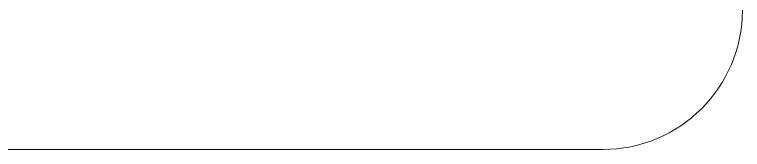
# Model space of a CAD drawing. Header units: inches. Extents: x -6.6 to 9.3, y -8.7 to 9.
# Drawn here: x 7.121 to 8.79, y 5.171 to 5.481 of the extents above; entities that cross this region are included whole.
import ezdxf

# ---------------------------------------------------------------- set-up
doc = ezdxf.new("R2010")
doc.units = ezdxf.units.IN
doc.header["$MEASUREMENT"] = 0
doc.layers.add('$DDT_AUDIT_GENERATED_(989)', color=7, linetype='Continuous')

# ---------------------------------------------------------------- blocks, each defined once
blk = doc.blocks.new('block 464')
at = {"layer": '$DDT_AUDIT_GENERATED_(989)', "color": 7, "lineweight": 18, "true_color": 0xffffff}
blk.add_open_spline([(8.4696, 5.1706), (8.6465, 5.1706), (8.79, 5.3141), (8.79, 5.491)], degree=3, dxfattribs=at)
blk = doc.blocks.new('block 463')
at = {"layer": '$DDT_AUDIT_GENERATED_(989)'}
blk.add_blockref('block 464', (0, 0), dxfattribs=at)
blk = doc.blocks.new('block 466')
at = {"layer": '$DDT_AUDIT_GENERATED_(989)', "color": 7, "lineweight": 18, "true_color": 0xffffff}
blk.add_lwpolyline([(8.4696, 5.1706), (5.7289, 5.1706)], dxfattribs=at)
blk = doc.blocks.new('block 465')
at = {"layer": '$DDT_AUDIT_GENERATED_(989)'}
blk.add_blockref('block 466', (0, 0), dxfattribs=at)
blk = doc.blocks.new('block 264')
at = {"layer": '$DDT_AUDIT_GENERATED_(989)'}
for name in ['block 463', 'block 465']:
    blk.add_blockref(name, (0, 0), dxfattribs=at)
blk = doc.blocks.new('block 184')
at = {"layer": '$DDT_AUDIT_GENERATED_(989)'}
blk.add_blockref('block 264', (0, 0), dxfattribs=at)

msp = doc.modelspace()

# ---------------------------------------------------------------- block references
at = {"layer": '$DDT_AUDIT_GENERATED_(989)'}
msp.add_blockref('block 184', (0, 0), dxfattribs=at)

doc.saveas('drawing.dxf')
